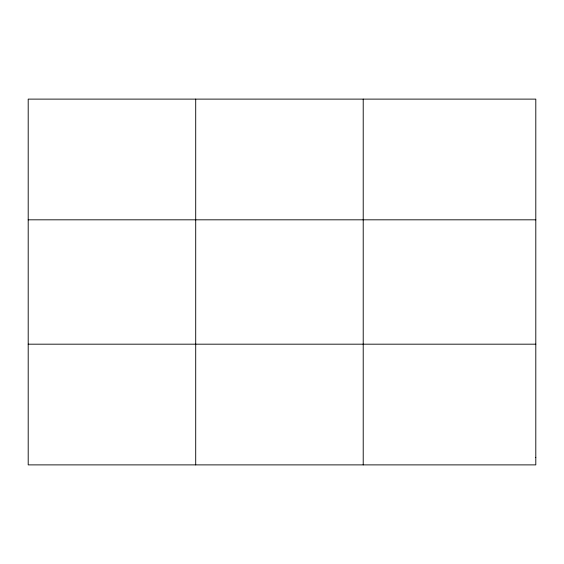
<?xml version="1.0" encoding="UTF-8"?>
<svg xmlns="http://www.w3.org/2000/svg" width="564" height="564" viewBox="0 0 564 564"><rect width="100%" height="100%" fill="white"/><g stroke="black" fill="none" stroke-linecap="round" stroke-linejoin="round"><path stroke-width="0.85" d="M195.708 99.116L195.708 464.884M363.216 99.116L363.216 464.884M28.2 219.819L535.8 219.819M28.2 344.181L535.8 344.181M535.8 457.341L535.8 464.884L28.2 464.884L28.2 99.116L535.8 99.116L535.8 457.341"/></g></svg>
